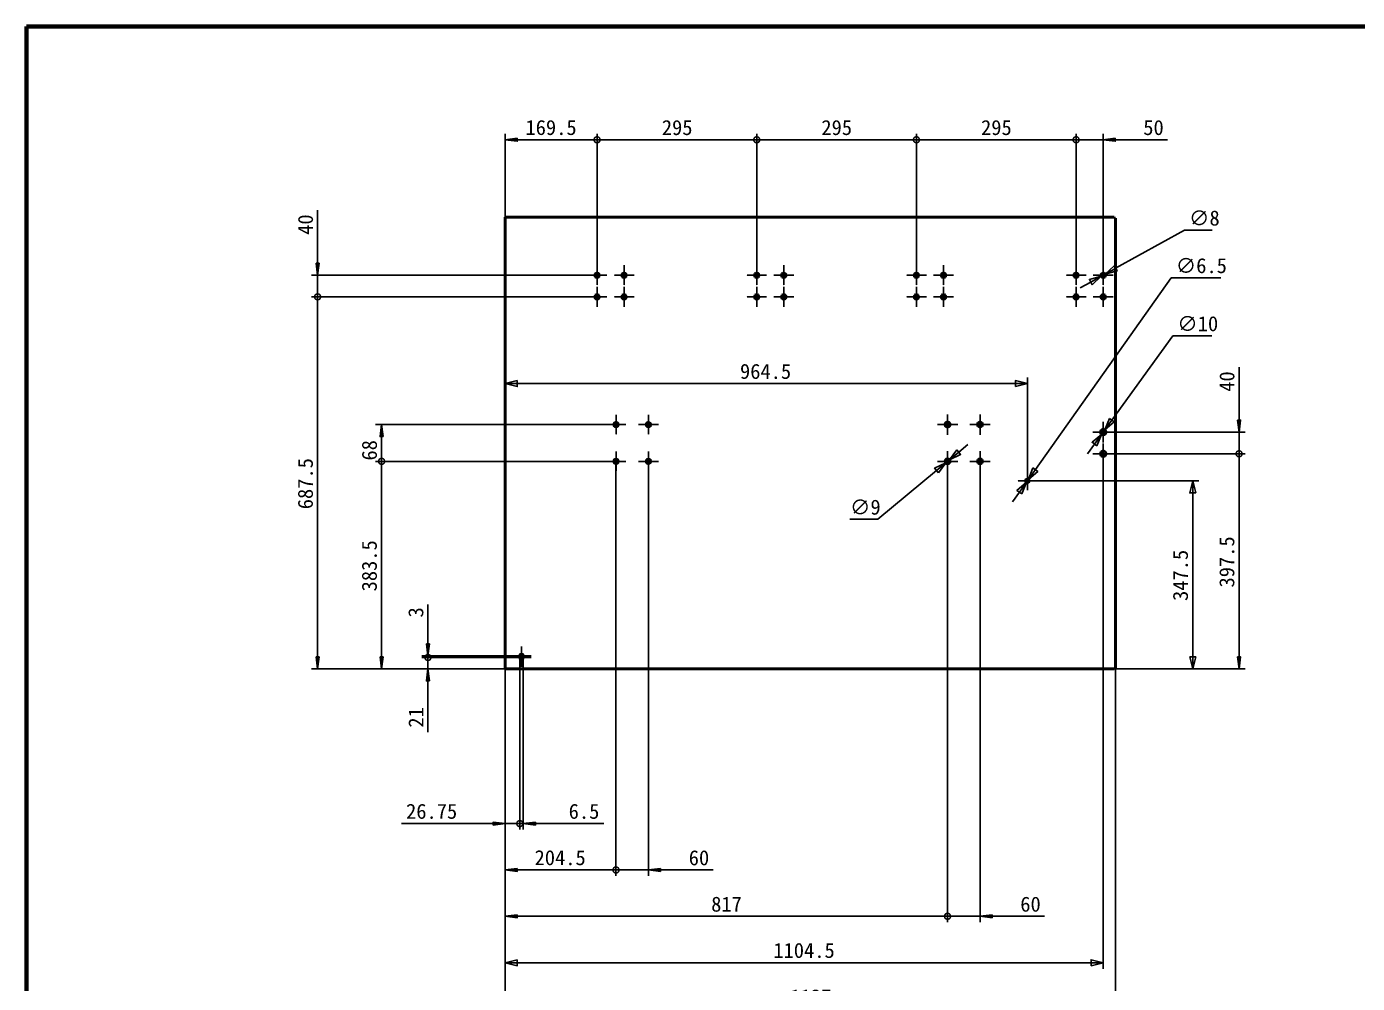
# Model space of a CAD drawing. Header units: millimetres. Extents: x 1521 to 290450, y -90694 to 6693.
# Drawn here: x 2368 to 4826, y -4681 to -2913 of the extents above; entities that cross this region are included whole.
import ezdxf

# ---------------------------------------------------------------- set-up
doc = ezdxf.new("R2010")
doc.units = ezdxf.units.MM
doc.linetypes.add('CHAIN', pattern=[0.3543, 0.2362, -0.0295, 0.0591, -0.0295])
for name, color, linetype, lineweight, true_color in [('中心标记 (ISO)', 1, 'Continuous', 25, 0xff0000), ('中心线 (ISO)', 1, 'Continuous', 25, 0xff0000), ('尺寸 (ISO)', 5, 'Continuous', 25, 0x0000ff)]:
    doc.layers.add(name, color=color, linetype=linetype, lineweight=lineweight, true_color=true_color)
doc.layers.add('可见 (ISO)', color=7, linetype='Continuous', lineweight=50)
doc.layers.add('图框 (ISO)', color=7, linetype='Continuous', lineweight=70)
doc.styles.add('注释文本 (ISO)', font='simfang.ttf')
doc.dimstyles.new('默认 (GB)', dxfattribs={"dimscale": 11.111111, "dimtxt": 2.5, "dimasz": 2, "dimexe": 1, "dimexo": 0, "dimgap": 0.75, "dimtad": 1, "dimtoh": 1, "dimrnd": 1e-08, "dimdsep": 46, "dimtxsty": '注释文本 (ISO)', "dimblk": 'Filled-2', "dimcen": 0.09, "dimdle": 10, "dimclrd": 256, "dimclre": 256, "dimclrt": 256, "dimaunit": 1, "dimadec": 3, "dimazin": 2, "dimtfac": 0.52, "dimtmove": 0, "dimatfit": 3, "dimldrblk": 'Filled-1', "dimfxl": 0, "dimtolj": 1, "dimlwd": -1, "dimlwe": -1, "dimarcsym": 0})

# ---------------------------------------------------------------- blocks, each defined once
blk = doc.blocks.new('图框 A3-A4')
at = {"layer": '图框 (ISO)'}
for p, q in [((287, 200), (10, 200)), ((10, 200), (10, 10))]:
    blk.add_line(p, q, dxfattribs=at)
blk = doc.blocks.new('_DotSmall')
at = {"color": 0, "linetype": 'ByBlock', "const_width": 0.5}
blk.add_lwpolyline([(-0.0625, 0, 1), (0.0625, 0, 1)], format="xyb", close=True, dxfattribs=at)
blk = doc.blocks.new('Filled-1')
at = {"color": 0}
for p, q in [((0, 0), (-1, 0.125)), ((-1, 0.125), (-1, -0.125)), ((-1, 0), (0, 0)), ((-1, -0.125), (0, 0))]:
    blk.add_line(p, q, dxfattribs=at)
at = {"color": 0, "flags": 128}
blk.add_lwpolyline([(-1, -0.125), (0, 0), (-1, 0.125), (-1, -0.125)], dxfattribs=at)
at = {"color": 0}
blk.add_solid([(-1, -0.125), (0, 0), (-1, 0.125), (-1, -0.125)], dxfattribs=at)
blk = doc.blocks.new('*D162')
at = {"layer": 'Defpoints', "color": 0, "transparency": 16777216}
for p in [(3279, -4078.7), (3252.2, -4097.3), (3279, -4385.6)]:
    blk.add_point(p, dxfattribs=at)
at = {"layer": '尺寸 (ISO)', "transparency": 16777216}
for p, q in [((3279, -4078.7), (3279, -4396.7)), ((3252.2, -4097.3), (3252.2, -4396.7)), ((3230, -4385.6), (3060.6, -4385.6)), ((3279, -4385.6), (3252.2, -4385.6)), ((3279, -4385.6), (3323.4, -4385.6))]:
    blk.add_line(p, q, dxfattribs=at)
at = {"layer": '尺寸 (ISO)', "transparency": 16777216, "xscale": 22.22222222222222, "yscale": 22.22222222222222, "zscale": 22.22222222222222}
blk.add_blockref('Filled-1', (3252.2, -4385.6), dxfattribs=at)
at = {"layer": '尺寸 (ISO)', "transparency": 16777216, "xscale": 22.22222222222222, "yscale": 22.22222222222222, "zscale": 22.22222222222222, "rotation": 180}
blk.add_blockref('_DotSmall', (3279, -4385.6), dxfattribs=at)
at = {"layer": '尺寸 (ISO)', "transparency": 16777216, "insert": (3068.9, -4349), "char_height": 27.78, "attachment_point": 1, "style": '注释文本 (ISO)'}
blk.add_mtext('\\A1;26.75', dxfattribs=at)
blk = doc.blocks.new('*D163')
at = {"layer": 'Defpoints', "color": 0, "transparency": 16777216}
for p in [(3279, -4078.7), (3285.5, -4078.7), (3285.5, -4385.6)]:
    blk.add_point(p, dxfattribs=at)
at = {"layer": '尺寸 (ISO)', "transparency": 16777216}
for p, q in [((3279, -4078.7), (3279, -4396.7)), ((3285.5, -4078.7), (3285.5, -4396.7)), ((3279, -4385.6), (3256.8, -4385.6)), ((3279, -4385.6), (3285.5, -4385.6)), ((3307.7, -4385.6), (3434.1, -4385.6))]:
    blk.add_line(p, q, dxfattribs=at)
at = {"layer": '尺寸 (ISO)', "transparency": 16777216, "xscale": 22.22222222222222, "yscale": 22.22222222222222, "zscale": 22.22222222222222}
blk.add_blockref('_DotSmall', (3279, -4385.6), dxfattribs=at)
at = {"layer": '尺寸 (ISO)', "transparency": 16777216, "xscale": 22.22222222222222, "yscale": 22.22222222222222, "zscale": 22.22222222222222, "rotation": 180}
blk.add_blockref('Filled-1', (3285.5, -4385.6), dxfattribs=at)
at = {"layer": '尺寸 (ISO)', "transparency": 16777216, "insert": (3369.3, -4349), "char_height": 27.78, "attachment_point": 1, "style": '注释文本 (ISO)'}
blk.add_mtext('\\A1;6.5', dxfattribs=at)
blk = doc.blocks.new('*D164')
at = {"layer": 'Defpoints', "color": 0, "transparency": 16777216}
for p in [(3456.7, -3716.2), (3252.2, -4097.3), (3456.7, -4471.3)]:
    blk.add_point(p, dxfattribs=at)
at = {"layer": '尺寸 (ISO)', "transparency": 16777216}
for p, q in [((3456.7, -3716.2), (3456.7, -4482.4)), ((3252.2, -4097.3), (3252.2, -4482.4)), ((3274.5, -4471.3), (3456.7, -4471.3))]:
    blk.add_line(p, q, dxfattribs=at)
at = {"layer": '尺寸 (ISO)', "transparency": 16777216, "xscale": 22.22222222222222, "yscale": 22.22222222222222, "zscale": 22.22222222222222, "rotation": 180}
blk.add_blockref('Filled-1', (3252.2, -4471.3), dxfattribs=at)
at = {"layer": '尺寸 (ISO)', "transparency": 16777216, "xscale": 22.22222222222222, "yscale": 22.22222222222222, "zscale": 22.22222222222222}
blk.add_blockref('_DotSmall', (3456.7, -4471.3), dxfattribs=at)
at = {"layer": '尺寸 (ISO)', "transparency": 16777216, "insert": (3306.3, -4434.7), "char_height": 27.78, "attachment_point": 1, "style": '注释文本 (ISO)'}
blk.add_mtext('\\A1;204.5', dxfattribs=at)
blk = doc.blocks.new('*D165')
at = {"layer": 'Defpoints', "color": 0, "transparency": 16777216}
for p in [(3456.7, -3716.2), (3516.7, -3716.2), (3516.7, -4471.3)]:
    blk.add_point(p, dxfattribs=at)
at = {"layer": '尺寸 (ISO)', "transparency": 16777216}
for p, q in [((3456.7, -3716.2), (3456.7, -4482.4)), ((3516.7, -3716.2), (3516.7, -4482.4)), ((3456.7, -4471.3), (3434.5, -4471.3)), ((3456.7, -4471.3), (3516.7, -4471.3)), ((3539, -4471.3), (3636.1, -4471.3))]:
    blk.add_line(p, q, dxfattribs=at)
at = {"layer": '尺寸 (ISO)', "transparency": 16777216, "xscale": 22.22222222222222, "yscale": 22.22222222222222, "zscale": 22.22222222222222}
blk.add_blockref('_DotSmall', (3456.7, -4471.3), dxfattribs=at)
at = {"layer": '尺寸 (ISO)', "transparency": 16777216, "xscale": 22.22222222222222, "yscale": 22.22222222222222, "zscale": 22.22222222222222, "rotation": 180}
blk.add_blockref('Filled-1', (3516.7, -4471.3), dxfattribs=at)
at = {"layer": '尺寸 (ISO)', "transparency": 16777216, "insert": (3591.1, -4434.9), "char_height": 27.78, "attachment_point": 1, "style": '注释文本 (ISO)'}
blk.add_mtext('\\A1;60', dxfattribs=at)
blk = doc.blocks.new('*D166')
at = {"layer": 'Defpoints', "color": 0, "transparency": 16777216}
for p in [(4069.2, -3716.2), (3252.2, -4097.3), (4069.2, -4557)]:
    blk.add_point(p, dxfattribs=at)
at = {"layer": '尺寸 (ISO)', "transparency": 16777216}
for p, q in [((4069.2, -3716.2), (4069.2, -4568.1)), ((3252.2, -4097.3), (3252.2, -4568.1)), ((3274.5, -4557), (4069.2, -4557))]:
    blk.add_line(p, q, dxfattribs=at)
at = {"layer": '尺寸 (ISO)', "transparency": 16777216, "xscale": 22.22222222222222, "yscale": 22.22222222222222, "zscale": 22.22222222222222, "rotation": 180}
blk.add_blockref('Filled-1', (3252.2, -4557), dxfattribs=at)
at = {"layer": '尺寸 (ISO)', "transparency": 16777216, "xscale": 22.22222222222222, "yscale": 22.22222222222222, "zscale": 22.22222222222222}
blk.add_blockref('_DotSmall', (4069.2, -4557), dxfattribs=at)
at = {"layer": '尺寸 (ISO)', "transparency": 16777216, "insert": (3632.6, -4520.6), "char_height": 27.78, "attachment_point": 1, "style": '注释文本 (ISO)'}
blk.add_mtext('\\A1;817', dxfattribs=at)
blk = doc.blocks.new('*D167')
at = {"layer": 'Defpoints', "color": 0, "transparency": 16777216}
for p in [(4069.2, -3716.2), (4129.2, -3716.2), (4129.2, -4557)]:
    blk.add_point(p, dxfattribs=at)
at = {"layer": '尺寸 (ISO)', "transparency": 16777216}
for p, q in [((4069.2, -3716.2), (4069.2, -4568.1)), ((4129.2, -3716.2), (4129.2, -4568.1)), ((4069.2, -4557), (4047, -4557)), ((4069.2, -4557), (4129.2, -4557)), ((4151.5, -4557), (4248.6, -4557))]:
    blk.add_line(p, q, dxfattribs=at)
at = {"layer": '尺寸 (ISO)', "transparency": 16777216, "xscale": 22.22222222222222, "yscale": 22.22222222222222, "zscale": 22.22222222222222}
blk.add_blockref('_DotSmall', (4069.2, -4557), dxfattribs=at)
at = {"layer": '尺寸 (ISO)', "transparency": 16777216, "xscale": 22.22222222222222, "yscale": 22.22222222222222, "zscale": 22.22222222222222, "rotation": 180}
blk.add_blockref('Filled-1', (4129.2, -4557), dxfattribs=at)
at = {"layer": '尺寸 (ISO)', "transparency": 16777216, "insert": (4203.6, -4520.6), "char_height": 27.78, "attachment_point": 1, "style": '注释文本 (ISO)'}
blk.add_mtext('\\A1;60', dxfattribs=at)
blk = doc.blocks.new('Filled-2')
at = {"color": 0}
for p, q in [((0, 0), (-1, 0.25)), ((-1, 0.25), (-1, -0.25)), ((-1, 0), (0, 0)), ((-1, -0.25), (0, 0))]:
    blk.add_line(p, q, dxfattribs=at)
at = {"color": 0, "flags": 128}
blk.add_lwpolyline([(-1, -0.25), (0, 0), (-1, 0.25), (-1, -0.25)], dxfattribs=at)
at = {"color": 0}
blk.add_solid([(-1, -0.25), (0, 0), (-1, 0.25), (-1, -0.25)], dxfattribs=at)
blk = doc.blocks.new('*D168')
at = {"layer": 'Defpoints', "color": 0, "transparency": 16777216}
for p in [(4356.7, -3702.2), (3252.2, -4097.3), (4356.7, -4642.7)]:
    blk.add_point(p, dxfattribs=at)
at = {"layer": '尺寸 (ISO)', "transparency": 16777216}
for p, q in [((4356.7, -3702.2), (4356.7, -4653.8)), ((3252.2, -4097.3), (3252.2, -4653.8)), ((3274.5, -4642.7), (4334.5, -4642.7))]:
    blk.add_line(p, q, dxfattribs=at)
at = {"layer": '尺寸 (ISO)', "transparency": 16777216, "xscale": 22.22222222222222, "yscale": 22.22222222222222, "zscale": 22.22222222222222, "rotation": 180}
blk.add_blockref('Filled-2', (3252.2, -4642.7), dxfattribs=at)
at = {"layer": '尺寸 (ISO)', "transparency": 16777216, "xscale": 22.22222222222222, "yscale": 22.22222222222222, "zscale": 22.22222222222222}
blk.add_blockref('Filled-2', (4356.7, -4642.7), dxfattribs=at)
at = {"layer": '尺寸 (ISO)', "transparency": 16777216, "insert": (3747.4, -4606.1), "char_height": 27.78, "attachment_point": 1, "style": '注释文本 (ISO)'}
blk.add_mtext('\\A1;1104.5', dxfattribs=at)
blk = doc.blocks.new('*D169')
at = {"layer": 'Defpoints', "color": 0, "transparency": 16777216}
for p in [(3252.2, -4097.3), (4379.2, -4097.3), (4379.2, -4728.4)]:
    blk.add_point(p, dxfattribs=at)
at = {"layer": '尺寸 (ISO)', "transparency": 16777216}
for p, q in [((3252.2, -4097.3), (3252.2, -4739.5)), ((4379.2, -4097.3), (4379.2, -4739.5)), ((3274.5, -4728.4), (4357, -4728.4))]:
    blk.add_line(p, q, dxfattribs=at)
at = {"layer": '尺寸 (ISO)', "transparency": 16777216, "xscale": 22.22222222222222, "yscale": 22.22222222222222, "zscale": 22.22222222222222, "rotation": 180}
blk.add_blockref('Filled-2', (3252.2, -4728.4), dxfattribs=at)
at = {"layer": '尺寸 (ISO)', "transparency": 16777216, "xscale": 22.22222222222222, "yscale": 22.22222222222222, "zscale": 22.22222222222222}
blk.add_blockref('Filled-2', (4379.2, -4728.4), dxfattribs=at)
at = {"layer": '尺寸 (ISO)', "transparency": 16777216, "insert": (3778.9, -4692), "char_height": 27.78, "attachment_point": 1, "style": '注释文本 (ISO)'}
blk.add_mtext('\\A1;1127', dxfattribs=at)
blk = doc.blocks.new('*D170')
at = {"layer": 'Defpoints', "color": 0, "transparency": 16777216}
for p in [(3109.4, -4078.7), (3279, -4078.7), (3252.2, -4099.7)]:
    blk.add_point(p, dxfattribs=at)
at = {"layer": '尺寸 (ISO)', "transparency": 16777216}
for p, q in [((3109.4, -4078.7), (3109.4, -4034.3)), ((3279, -4078.7), (3098.3, -4078.7)), ((3109.4, -4078.7), (3109.4, -4099.7)), ((3252.2, -4099.7), (3098.3, -4099.7)), ((3109.4, -4121.9), (3109.4, -4216.7))]:
    blk.add_line(p, q, dxfattribs=at)
at = {"layer": '尺寸 (ISO)', "transparency": 16777216, "xscale": 22.22222222222222, "yscale": 22.22222222222222, "zscale": 22.22222222222222}
for name, p, rotation in [('_DotSmall', (3109.4, -4078.7), 270), ('Filled-1', (3109.4, -4099.7), 90)]:
    blk.add_blockref(name, p, dxfattribs=dict(at, rotation=rotation))
at = {"layer": '尺寸 (ISO)', "transparency": 16777216, "insert": (3073.3, -4208.3), "char_height": 27.78, "attachment_point": 1, "rotation": 90, "style": '注释文本 (ISO)'}
blk.add_mtext('\\A1;21', dxfattribs=at)
blk = doc.blocks.new('*D171')
at = {"layer": 'Defpoints', "color": 0, "transparency": 16777216}
for p in [(3109.4, -4075.7), (3279, -4075.7), (3279, -4078.7)]:
    blk.add_point(p, dxfattribs=at)
at = {"layer": '尺寸 (ISO)', "transparency": 16777216}
for p, q in [((3109.4, -4053.5), (3109.4, -3981)), ((3279, -4075.7), (3098.3, -4075.7)), ((3279, -4078.7), (3098.3, -4078.7)), ((3109.4, -4078.7), (3109.4, -4075.7)), ((3109.4, -4078.7), (3109.4, -4100.9))]:
    blk.add_line(p, q, dxfattribs=at)
at = {"layer": '尺寸 (ISO)', "transparency": 16777216, "xscale": 22.22222222222222, "yscale": 22.22222222222222, "zscale": 22.22222222222222}
for name, p, rotation in [('Filled-1', (3109.4, -4075.7), 270), ('_DotSmall', (3109.4, -4078.7), 90)]:
    blk.add_blockref(name, p, dxfattribs=dict(at, rotation=rotation))
at = {"layer": '尺寸 (ISO)', "transparency": 16777216, "insert": (3073, -4004.7), "char_height": 27.78, "attachment_point": 1, "rotation": 90, "style": '注释文本 (ISO)'}
blk.add_mtext('\\A1;3', dxfattribs=at)
blk = doc.blocks.new('*D172')
at = {"layer": 'Defpoints', "color": 0, "transparency": 16777216}
for p in [(3023.7, -3716.2), (3456.7, -3716.2), (3252.2, -4099.7)]:
    blk.add_point(p, dxfattribs=at)
at = {"layer": '尺寸 (ISO)', "transparency": 16777216}
for p, q in [((3456.7, -3716.2), (3012.6, -3716.2)), ((3023.7, -4077.5), (3023.7, -3716.2)), ((3252.2, -4099.7), (3012.6, -4099.7))]:
    blk.add_line(p, q, dxfattribs=at)
at = {"layer": '尺寸 (ISO)', "transparency": 16777216, "xscale": 22.22222222222222, "yscale": 22.22222222222222, "zscale": 22.22222222222222}
for name, p, rotation in [('_DotSmall', (3023.7, -3716.2), 90), ('Filled-1', (3023.7, -4099.7), 270)]:
    blk.add_blockref(name, p, dxfattribs=dict(at, rotation=rotation))
at = {"layer": '尺寸 (ISO)', "transparency": 16777216, "insert": (2987.1, -3956.5), "char_height": 27.78, "attachment_point": 1, "rotation": 90, "style": '注释文本 (ISO)'}
blk.add_mtext('\\A1;383.5', dxfattribs=at)
blk = doc.blocks.new('*D173')
at = {"layer": 'Defpoints', "color": 0, "transparency": 16777216}
for p in [(3023.7, -3648.2), (3456.7, -3648.2), (3456.7, -3716.2)]:
    blk.add_point(p, dxfattribs=at)
at = {"layer": '尺寸 (ISO)', "transparency": 16777216}
for p, q in [((3456.7, -3648.2), (3012.6, -3648.2)), ((3023.7, -3716.2), (3023.7, -3670.4)), ((3456.7, -3716.2), (3012.6, -3716.2))]:
    blk.add_line(p, q, dxfattribs=at)
at = {"layer": '尺寸 (ISO)', "transparency": 16777216, "xscale": 22.22222222222222, "yscale": 22.22222222222222, "zscale": 22.22222222222222}
for name, p, rotation in [('Filled-1', (3023.7, -3648.2), 90), ('_DotSmall', (3023.7, -3716.2), 270)]:
    blk.add_blockref(name, p, dxfattribs=dict(at, rotation=rotation))
at = {"layer": '尺寸 (ISO)', "transparency": 16777216, "insert": (2987.2, -3714.7), "char_height": 27.78, "attachment_point": 1, "rotation": 90, "style": '注释文本 (ISO)'}
blk.add_mtext('\\A1;68', dxfattribs=at)
blk = doc.blocks.new('*D174')
at = {"layer": 'Defpoints', "color": 0, "transparency": 16777216}
for p in [(4356.7, -3702.2), (4607.8, -3702.2), (4376.8, -4099.7)]:
    blk.add_point(p, dxfattribs=at)
at = {"layer": '尺寸 (ISO)', "transparency": 16777216}
for p, q in [((4356.7, -3702.2), (4618.9, -3702.2)), ((4607.8, -4077.5), (4607.8, -3702.2)), ((4376.8, -4099.7), (4618.9, -4099.7))]:
    blk.add_line(p, q, dxfattribs=at)
at = {"layer": '尺寸 (ISO)', "transparency": 16777216, "xscale": 22.22222222222222, "yscale": 22.22222222222222, "zscale": 22.22222222222222}
for name, p, rotation in [('_DotSmall', (4607.8, -3702.2), 90), ('Filled-1', (4607.8, -4099.7), 270)]:
    blk.add_blockref(name, p, dxfattribs=dict(at, rotation=rotation))
at = {"layer": '尺寸 (ISO)', "transparency": 16777216, "insert": (4571.2, -3949.3), "char_height": 27.78, "attachment_point": 1, "rotation": 90, "style": '注释文本 (ISO)'}
blk.add_mtext('\\A1;397.5', dxfattribs=at)
blk = doc.blocks.new('*D175')
at = {"layer": 'Defpoints', "color": 0, "transparency": 16777216}
for p in [(4356.7, -3662.2), (4607.8, -3662.2), (4356.7, -3702.2)]:
    blk.add_point(p, dxfattribs=at)
at = {"layer": '尺寸 (ISO)', "transparency": 16777216}
for p, q in [((4607.8, -3640), (4607.8, -3542.1)), ((4356.7, -3662.2), (4618.9, -3662.2)), ((4607.8, -3702.2), (4607.8, -3662.2)), ((4356.7, -3702.2), (4618.9, -3702.2)), ((4607.8, -3702.2), (4607.8, -3724.4))]:
    blk.add_line(p, q, dxfattribs=at)
at = {"layer": '尺寸 (ISO)', "transparency": 16777216, "xscale": 22.22222222222222, "yscale": 22.22222222222222, "zscale": 22.22222222222222}
for name, p, rotation in [('Filled-1', (4607.8, -3662.2), 270), ('_DotSmall', (4607.8, -3702.2), 90)]:
    blk.add_blockref(name, p, dxfattribs=dict(at, rotation=rotation))
at = {"layer": '尺寸 (ISO)', "transparency": 16777216, "insert": (4571.4, -3587.6), "char_height": 27.78, "attachment_point": 1, "rotation": 90, "style": '注释文本 (ISO)'}
blk.add_mtext('\\A1;40', dxfattribs=at)
blk = doc.blocks.new('*D176')
at = {"layer": 'Defpoints', "color": 0, "transparency": 16777216}
for p in [(3421.7, -3121.9), (3252.2, -3267.1), (3421.7, -3372.2)]:
    blk.add_point(p, dxfattribs=at)
at = {"layer": '尺寸 (ISO)', "transparency": 16777216}
for p, q in [((3252.2, -3267.1), (3252.2, -3110.8)), ((3274.5, -3121.9), (3421.7, -3121.9)), ((3421.7, -3372.2), (3421.7, -3110.8))]:
    blk.add_line(p, q, dxfattribs=at)
at = {"layer": '尺寸 (ISO)', "transparency": 16777216, "xscale": 22.22222222222222, "yscale": 22.22222222222222, "zscale": 22.22222222222222, "rotation": 180}
blk.add_blockref('Filled-1', (3252.2, -3121.9), dxfattribs=at)
at = {"layer": '尺寸 (ISO)', "transparency": 16777216, "xscale": 22.22222222222222, "yscale": 22.22222222222222, "zscale": 22.22222222222222}
blk.add_blockref('_DotSmall', (3421.7, -3121.9), dxfattribs=at)
at = {"layer": '尺寸 (ISO)', "transparency": 16777216, "insert": (3289.5, -3085.3), "char_height": 27.78, "attachment_point": 1, "style": '注释文本 (ISO)'}
blk.add_mtext('\\A1;169.5', dxfattribs=at)
blk = doc.blocks.new('*D177')
at = {"layer": 'Defpoints', "color": 0, "transparency": 16777216}
for p in [(3716.7, -3121.9), (3421.7, -3372.2), (3716.7, -3372.2)]:
    blk.add_point(p, dxfattribs=at)
at = {"layer": '尺寸 (ISO)', "transparency": 16777216}
for p, q in [((3421.7, -3372.2), (3421.7, -3110.8)), ((3421.7, -3121.9), (3716.7, -3121.9)), ((3716.7, -3372.2), (3716.7, -3110.8))]:
    blk.add_line(p, q, dxfattribs=at)
at = {"layer": '尺寸 (ISO)', "transparency": 16777216, "xscale": 22.22222222222222, "yscale": 22.22222222222222, "zscale": 22.22222222222222, "rotation": 180}
blk.add_blockref('_DotSmall', (3421.7, -3121.9), dxfattribs=at)
at = {"layer": '尺寸 (ISO)', "transparency": 16777216, "xscale": 22.22222222222222, "yscale": 22.22222222222222, "zscale": 22.22222222222222}
blk.add_blockref('_DotSmall', (3716.7, -3121.9), dxfattribs=at)
at = {"layer": '尺寸 (ISO)', "transparency": 16777216, "insert": (3541.4, -3085.4), "char_height": 27.78, "attachment_point": 1, "style": '注释文本 (ISO)'}
blk.add_mtext('\\A1;295', dxfattribs=at)
blk = doc.blocks.new('*D178')
at = {"layer": 'Defpoints', "color": 0, "transparency": 16777216}
for p in [(4011.7, -3121.9), (3716.7, -3372.2), (4011.7, -3372.2)]:
    blk.add_point(p, dxfattribs=at)
at = {"layer": '尺寸 (ISO)', "transparency": 16777216}
for p, q in [((3716.7, -3372.2), (3716.7, -3110.8)), ((3716.7, -3121.9), (4011.7, -3121.9)), ((4011.7, -3372.2), (4011.7, -3110.8))]:
    blk.add_line(p, q, dxfattribs=at)
at = {"layer": '尺寸 (ISO)', "transparency": 16777216, "xscale": 22.22222222222222, "yscale": 22.22222222222222, "zscale": 22.22222222222222, "rotation": 180}
blk.add_blockref('_DotSmall', (3716.7, -3121.9), dxfattribs=at)
at = {"layer": '尺寸 (ISO)', "transparency": 16777216, "xscale": 22.22222222222222, "yscale": 22.22222222222222, "zscale": 22.22222222222222}
blk.add_blockref('_DotSmall', (4011.7, -3121.9), dxfattribs=at)
at = {"layer": '尺寸 (ISO)', "transparency": 16777216, "insert": (3836.1, -3085.4), "char_height": 27.78, "attachment_point": 1, "style": '注释文本 (ISO)'}
blk.add_mtext('\\A1;295', dxfattribs=at)
blk = doc.blocks.new('*D179')
at = {"layer": 'Defpoints', "color": 0, "transparency": 16777216}
for p in [(4306.7, -3121.9), (4011.7, -3372.2), (4306.7, -3372.2)]:
    blk.add_point(p, dxfattribs=at)
at = {"layer": '尺寸 (ISO)', "transparency": 16777216}
for p, q in [((4011.7, -3372.2), (4011.7, -3110.8)), ((4011.7, -3121.9), (4306.7, -3121.9)), ((4306.7, -3372.2), (4306.7, -3110.8))]:
    blk.add_line(p, q, dxfattribs=at)
at = {"layer": '尺寸 (ISO)', "transparency": 16777216, "xscale": 22.22222222222222, "yscale": 22.22222222222222, "zscale": 22.22222222222222, "rotation": 180}
blk.add_blockref('_DotSmall', (4011.7, -3121.9), dxfattribs=at)
at = {"layer": '尺寸 (ISO)', "transparency": 16777216, "xscale": 22.22222222222222, "yscale": 22.22222222222222, "zscale": 22.22222222222222}
blk.add_blockref('_DotSmall', (4306.7, -3121.9), dxfattribs=at)
at = {"layer": '尺寸 (ISO)', "transparency": 16777216, "insert": (4131.1, -3085.4), "char_height": 27.78, "attachment_point": 1, "style": '注释文本 (ISO)'}
blk.add_mtext('\\A1;295', dxfattribs=at)
blk = doc.blocks.new('*D180')
at = {"layer": 'Defpoints', "color": 0, "transparency": 16777216}
for p in [(4356.7, -3121.9), (4306.7, -3372.2), (4356.7, -3372.2)]:
    blk.add_point(p, dxfattribs=at)
at = {"layer": '尺寸 (ISO)', "transparency": 16777216}
for p, q in [((4306.7, -3121.9), (4284.5, -3121.9)), ((4306.7, -3372.2), (4306.7, -3110.8)), ((4306.7, -3121.9), (4356.7, -3121.9)), ((4356.7, -3372.2), (4356.7, -3110.8)), ((4379, -3121.9), (4475.4, -3121.9))]:
    blk.add_line(p, q, dxfattribs=at)
at = {"layer": '尺寸 (ISO)', "transparency": 16777216, "xscale": 22.22222222222222, "yscale": 22.22222222222222, "zscale": 22.22222222222222}
blk.add_blockref('_DotSmall', (4306.7, -3121.9), dxfattribs=at)
at = {"layer": '尺寸 (ISO)', "transparency": 16777216, "xscale": 22.22222222222222, "yscale": 22.22222222222222, "zscale": 22.22222222222222, "rotation": 180}
blk.add_blockref('Filled-1', (4356.7, -3121.9), dxfattribs=at)
at = {"layer": '尺寸 (ISO)', "transparency": 16777216, "insert": (4430.8, -3085.4), "char_height": 27.78, "attachment_point": 1, "style": '注释文本 (ISO)'}
blk.add_mtext('\\A1;50', dxfattribs=at)
blk = doc.blocks.new('*D181')
at = {"layer": 'Defpoints', "color": 0, "transparency": 16777216}
for p in [(2905.5, -3412.2), (3421.7, -3412.2), (3252.2, -4099.7)]:
    blk.add_point(p, dxfattribs=at)
at = {"layer": '尺寸 (ISO)', "transparency": 16777216}
for p, q in [((3421.7, -3412.2), (2894.4, -3412.2)), ((2905.5, -4077.5), (2905.5, -3412.2)), ((3252.2, -4099.7), (2894.4, -4099.7))]:
    blk.add_line(p, q, dxfattribs=at)
at = {"layer": '尺寸 (ISO)', "transparency": 16777216, "xscale": 22.22222222222222, "yscale": 22.22222222222222, "zscale": 22.22222222222222}
for name, p, rotation in [('_DotSmall', (2905.5, -3412.2), 90), ('Filled-1', (2905.5, -4099.7), 270)]:
    blk.add_blockref(name, p, dxfattribs=dict(at, rotation=rotation))
at = {"layer": '尺寸 (ISO)', "transparency": 16777216, "insert": (2868.9, -3804.7), "char_height": 27.78, "attachment_point": 1, "rotation": 90, "style": '注释文本 (ISO)'}
blk.add_mtext('\\A1;687.5', dxfattribs=at)
blk = doc.blocks.new('*D182')
at = {"layer": 'Defpoints', "color": 0, "transparency": 16777216}
for p in [(2905.5, -3372.2), (3421.7, -3372.2), (3421.7, -3412.2)]:
    blk.add_point(p, dxfattribs=at)
at = {"layer": '尺寸 (ISO)', "transparency": 16777216}
for p, q in [((2905.5, -3350), (2905.5, -3252.1)), ((3421.7, -3372.2), (2894.4, -3372.2)), ((2905.5, -3412.2), (2905.5, -3372.2)), ((3421.7, -3412.2), (2894.4, -3412.2)), ((2905.5, -3412.2), (2905.5, -3434.4))]:
    blk.add_line(p, q, dxfattribs=at)
at = {"layer": '尺寸 (ISO)', "transparency": 16777216, "xscale": 22.22222222222222, "yscale": 22.22222222222222, "zscale": 22.22222222222222}
for name, p, rotation in [('Filled-1', (2905.5, -3372.2), 270), ('_DotSmall', (2905.5, -3412.2), 90)]:
    blk.add_blockref(name, p, dxfattribs=dict(at, rotation=rotation))
at = {"layer": '尺寸 (ISO)', "transparency": 16777216, "insert": (2869.1, -3297.6), "char_height": 27.78, "attachment_point": 1, "rotation": 90, "style": '注释文本 (ISO)'}
blk.add_mtext('\\A1;40', dxfattribs=at)
blk = doc.blocks.new('*D183')
at = {"layer": 'Defpoints', "color": 0, "transparency": 16777216}
for p in [(4216.7, -3752.2), (4522.1, -3752.2), (4376.8, -4099.7)]:
    blk.add_point(p, dxfattribs=at)
at = {"layer": '尺寸 (ISO)', "transparency": 16777216}
for p, q in [((4216.7, -3752.2), (4533.2, -3752.2)), ((4522.1, -4077.5), (4522.1, -3774.4)), ((4376.8, -4099.7), (4533.2, -4099.7))]:
    blk.add_line(p, q, dxfattribs=at)
at = {"layer": '尺寸 (ISO)', "transparency": 16777216, "xscale": 22.22222222222222, "yscale": 22.22222222222222, "zscale": 22.22222222222222}
for p, rotation in [((4522.1, -3752.2), 90), ((4522.1, -4099.7), 270)]:
    blk.add_blockref('Filled-2', p, dxfattribs=dict(at, rotation=rotation))
at = {"layer": '尺寸 (ISO)', "transparency": 16777216, "insert": (4485.5, -3974.2), "char_height": 27.78, "attachment_point": 1, "rotation": 90, "style": '注释文本 (ISO)'}
blk.add_mtext('\\A1;347.5', dxfattribs=at)
blk = doc.blocks.new('*D184')
at = {"layer": 'Defpoints', "color": 0, "transparency": 16777216}
for p in [(3252.2, -3572.6), (3252.2, -3572.6), (4216.7, -3752.2)]:
    blk.add_point(p, dxfattribs=at)
at = {"layer": '尺寸 (ISO)', "transparency": 16777216}
for p, q in [((4216.7, -3752.2), (4216.7, -3561.5)), ((4194.5, -3572.6), (3274.5, -3572.6))]:
    blk.add_line(p, q, dxfattribs=at)
at = {"layer": '尺寸 (ISO)', "transparency": 16777216, "xscale": 22.22222222222222, "yscale": 22.22222222222222, "zscale": 22.22222222222222, "rotation": 180}
blk.add_blockref('Filled-2', (3252.2, -3572.6), dxfattribs=at)
at = {"layer": '尺寸 (ISO)', "transparency": 16777216, "xscale": 22.22222222222222, "yscale": 22.22222222222222, "zscale": 22.22222222222222}
blk.add_blockref('Filled-2', (4216.7, -3572.6), dxfattribs=at)
at = {"layer": '尺寸 (ISO)', "transparency": 16777216, "insert": (3685.8, -3536), "char_height": 27.78, "attachment_point": 1, "style": '注释文本 (ISO)'}
blk.add_mtext('\\A1;964.5', dxfattribs=at)
blk = doc.blocks.new('*D185')
at = {"layer": 'Defpoints', "color": 0, "transparency": 16777216}
for p in [(4065.8, -3719.1), (4072.7, -3713.4)]:
    blk.add_point(p, dxfattribs=at)
at = {"layer": '尺寸 (ISO)', "transparency": 16777216}
for p, q in [((4089.8, -3699.1), (4106.9, -3684.9)), ((4048.7, -3733.3), (3940.4, -3823.3)), ((4072.7, -3713.4), (4065.8, -3719.1)), ((3940.4, -3823.3), (3889, -3823.3))]:
    blk.add_line(p, q, dxfattribs=at)
at = {"layer": '尺寸 (ISO)', "transparency": 16777216, "xscale": 22.22222222222222, "yscale": 22.22222222222222, "zscale": 22.22222222222222}
for p, rotation in [((4072.7, -3713.4), 219.7290458300599), ((4065.8, -3719.1), 39.7290458300599)]:
    blk.add_blockref('Filled-2', p, dxfattribs=dict(at, rotation=rotation))
at = {"layer": '尺寸 (ISO)', "transparency": 16777216, "insert": (3889, -3786.9), "char_height": 27.78, "attachment_point": 1, "style": '注释文本 (ISO)'}
blk.add_mtext('\\A1;∅9', dxfattribs=at)
blk = doc.blocks.new('*D186')
at = {"layer": 'Defpoints', "color": 0, "transparency": 16777216}
for p in [(4214.9, -3754.9), (4218.6, -3749.6)]:
    blk.add_point(p, dxfattribs=at)
at = {"layer": '尺寸 (ISO)', "transparency": 16777216}
for p, q in [((4231.5, -3731.4), (4482.5, -3377.2)), ((4482.5, -3377.2), (4574.2, -3377.2)), ((4214.9, -3754.9), (4218.6, -3749.6)), ((4202, -3773), (4189.2, -3791.1))]:
    blk.add_line(p, q, dxfattribs=at)
at = {"layer": '尺寸 (ISO)', "transparency": 16777216, "xscale": 22.22222222222222, "yscale": 22.22222222222222, "zscale": 22.22222222222222}
for p, rotation in [((4218.6, -3749.6), 234.6783678359929), ((4214.9, -3754.9), 54.67836783599287)]:
    blk.add_blockref('Filled-2', p, dxfattribs=dict(at, rotation=rotation))
at = {"layer": '尺寸 (ISO)', "transparency": 16777216, "insert": (4490.8, -3340.6), "char_height": 27.78, "attachment_point": 1, "style": '注释文本 (ISO)'}
blk.add_mtext('\\A1;∅6.5', dxfattribs=at)
blk = doc.blocks.new('*D187')
at = {"layer": 'Defpoints', "color": 0, "transparency": 16777216}
for p in [(4353.3, -3374.2), (4360.2, -3370.3)]:
    blk.add_point(p, dxfattribs=at)
at = {"layer": '尺寸 (ISO)', "transparency": 16777216}
for p, q in [((4379.7, -3359.5), (4506.9, -3289)), ((4506.9, -3289), (4558.2, -3289)), ((4333.8, -3384.9), (4314.4, -3395.7)), ((4353.3, -3374.2), (4360.2, -3370.3))]:
    blk.add_line(p, q, dxfattribs=at)
at = {"layer": '尺寸 (ISO)', "transparency": 16777216, "xscale": 22.22222222222222, "yscale": 22.22222222222222, "zscale": 22.22222222222222}
for p, rotation in [((4360.2, -3370.3), 208.989604114374), ((4353.3, -3374.2), 28.98960411437403)]:
    blk.add_blockref('Filled-2', p, dxfattribs=dict(at, rotation=rotation))
at = {"layer": '尺寸 (ISO)', "transparency": 16777216, "insert": (4515.3, -3252.6), "char_height": 27.78, "attachment_point": 1, "style": '注释文本 (ISO)'}
blk.add_mtext('\\A1;∅8', dxfattribs=at)
blk = doc.blocks.new('*D188')
at = {"layer": 'Defpoints', "color": 0, "transparency": 16777216}
for p in [(4359.7, -3658.2), (4353.8, -3666.3)]:
    blk.add_point(p, dxfattribs=at)
at = {"layer": '尺寸 (ISO)', "transparency": 16777216}
for p, q in [((4372.7, -3640.2), (4485.3, -3484.3)), ((4485.3, -3484.3), (4557.2, -3484.3)), ((4353.8, -3666.3), (4359.7, -3658.2)), ((4340.8, -3684.3), (4327.8, -3702.3))]:
    blk.add_line(p, q, dxfattribs=at)
at = {"layer": '尺寸 (ISO)', "transparency": 16777216, "xscale": 22.22222222222222, "yscale": 22.22222222222222, "zscale": 22.22222222222222}
for p, rotation in [((4359.7, -3658.2), 234.1489626396096), ((4353.8, -3666.3), 54.14896263960961)]:
    blk.add_blockref('Filled-2', p, dxfattribs=dict(at, rotation=rotation))
at = {"layer": '尺寸 (ISO)', "transparency": 16777216, "insert": (4493.6, -3447.9), "char_height": 27.78, "attachment_point": 1, "style": '注释文本 (ISO)'}
blk.add_mtext('\\A1;∅10', dxfattribs=at)

msp = doc.modelspace()

# ---------------------------------------------------------------- linework, layer by layer
at = {"layer": '中心标记 (ISO)', "linetype": 'CHAIN', "ltscale": 2.844591}
for p, q in [((3421.7492, -3353.9411), (3421.7492, -3390.5125)), ((3471.7492, -3353.9411), (3471.7492, -3390.5125)), ((3716.7492, -3353.9411), (3716.7492, -3390.5125)), ((3766.7492, -3353.9411), (3766.7492, -3390.5125)), ((4011.7492, -3353.9411), (4011.7492, -3390.5125)), ((4061.7492, -3353.9411), (4061.7492, -3390.5125)), ((4306.7492, -3353.9411), (4306.7492, -3390.5125)), ((4356.7492, -3353.9411), (4356.7492, -3390.5125)), ((3440.035, -3372.2268), (3403.4635, -3372.2268)), ((3490.035, -3372.2268), (3453.4635, -3372.2268)), ((3735.035, -3372.2268), (3698.4635, -3372.2268)), ((3785.035, -3372.2268), (3748.4635, -3372.2268)), ((4030.035, -3372.2268), (3993.4635, -3372.2268)), ((4080.035, -3372.2268), (4043.4635, -3372.2268)), ((4325.035, -3372.2268), (4288.4635, -3372.2268)), ((4375.035, -3372.2268), (4338.4635, -3372.2268)), ((3440.035, -3412.2268), (3403.4635, -3412.2268)), ((3421.7492, -3393.9411), (3421.7492, -3430.5125)), ((3490.035, -3412.2268), (3453.4635, -3412.2268)), ((3471.7492, -3393.9411), (3471.7492, -3430.5125)), ((3735.035, -3412.2268), (3698.4635, -3412.2268)), ((3716.7492, -3393.9411), (3716.7492, -3430.5125)), ((3785.035, -3412.2268), (3748.4635, -3412.2268)), ((3766.7492, -3393.9411), (3766.7492, -3430.5125)), ((4030.035, -3412.2268), (3993.4635, -3412.2268)), ((4011.7492, -3393.9411), (4011.7492, -3430.5125)), ((4080.035, -3412.2268), (4043.4635, -3412.2268)), ((4061.7492, -3393.9411), (4061.7492, -3430.5125)), ((4325.035, -3412.2268), (4288.4635, -3412.2268)), ((4306.7492, -3393.9411), (4306.7492, -3430.5125)), ((4375.035, -3412.2268), (4338.4635, -3412.2268)), ((4356.7492, -3393.9411), (4356.7492, -3430.5125)), ((3456.7492, -3629.9411), (3456.7492, -3666.5125)), ((3516.7492, -3629.9411), (3516.7492, -3666.5125)), ((3475.035, -3648.2268), (3438.4635, -3648.2268)), ((3535.035, -3648.2268), (3498.4635, -3648.2268)), ((3456.7492, -3697.9411), (3456.7492, -3734.5125)), ((3516.7492, -3697.9411), (3516.7492, -3734.5125)), ((3475.035, -3716.2268), (3438.4635, -3716.2268)), ((3535.035, -3716.2268), (3498.4635, -3716.2268))]:
    msp.add_line(p, q, dxfattribs=at)
at = {"layer": '中心标记 (ISO)', "linetype": 'CHAIN', "ltscale": 2.922375}
for p, q in [((4069.2492, -3629.4411), (4069.2492, -3667.0125)), ((4129.2492, -3629.4411), (4129.2492, -3667.0125)), ((4088.035, -3648.2268), (4050.4635, -3648.2268)), ((4148.035, -3648.2268), (4110.4635, -3648.2268)), ((4069.2492, -3697.4411), (4069.2492, -3735.0125)), ((4129.2492, -3697.4411), (4129.2492, -3735.0125)), ((4088.035, -3716.2268), (4050.4635, -3716.2268)), ((4148.035, -3716.2268), (4110.4635, -3716.2268))]:
    msp.add_line(p, q, dxfattribs=at)
at = {"layer": '中心标记 (ISO)', "linetype": 'CHAIN', "ltscale": 3.00016}
for p, q in [((4376.035, -3662.2268), (4337.4635, -3662.2268)), ((4356.7492, -3642.9411), (4356.7492, -3681.5125)), ((4356.7492, -3682.9411), (4356.7492, -3721.5125)), ((4376.035, -3702.2268), (4337.4635, -3702.2268))]:
    msp.add_line(p, q, dxfattribs=at)
at = {"layer": '中心标记 (ISO)', "linetype": 'CHAIN', "ltscale": 2.727914}
for p, q in [((4216.7492, -3734.6911), (4216.7492, -3769.7625)), ((4234.285, -3752.2268), (4199.2135, -3752.2268)), ((3299.785, -4075.7268), (3264.7135, -4075.7268)), ((3299.785, -4078.7268), (3264.7135, -4078.7268))]:
    msp.add_line(p, q, dxfattribs=at)
at = {"layer": '中心线 (ISO)', "linetype": 'CHAIN', "ltscale": 2.961268}
msp.add_line((3282.2492, -4058.1911), (3282.2492, -4096.2625), dxfattribs=at)
at = {"layer": '可见 (ISO)'}
for p, q in [((3252.2492, -3264.7268), (4376.8492, -3264.7268)), ((3252.2492, -3264.7268), (3252.2492, -3267.1268)), ((3252.2492, -3267.1268), (3252.2492, -4097.3268)), ((4376.8492, -3267.1268), (4376.8492, -3264.7268)), ((4377.2007, -3264.7268), (4376.8492, -3264.7268)), ((4376.8492, -3265.9268), (4377.2007, -3265.9268)), ((4379.2492, -3267.1268), (4376.8492, -3267.1268)), ((4377.2007, -3265.9268), (4377.2007, -3264.7268)), ((4378.0492, -3267.1268), (4378.0492, -3266.7754)), ((4378.0492, -3266.7754), (4379.2492, -3266.7754)), ((4379.2492, -3267.1268), (4379.2492, -3266.7754)), ((4379.2492, -3267.1268), (4379.2492, -4097.3268)), ((3278.9992, -4078.7268), (3278.9992, -4075.7268)), ((3285.4992, -4075.7268), (3285.4992, -4078.7268)), ((3252.2492, -4097.3268), (3252.2492, -4099.7268)), ((4376.8492, -4099.7268), (3252.2492, -4099.7268)), ((4376.8492, -4097.3268), (4379.2492, -4097.3268)), ((4376.8492, -4099.7268), (4376.8492, -4097.3268)), ((4376.8492, -4098.5268), (4377.2007, -4098.5268)), ((4376.8492, -4099.7268), (4377.2007, -4099.7268)), ((4377.2007, -4098.5268), (4377.2007, -4099.7268)), ((4378.0492, -4097.3268), (4378.0492, -4097.6783)), ((4378.0492, -4097.6783), (4379.2492, -4097.6783)), ((4379.2492, -4097.6783), (4379.2492, -4097.3268))]:
    msp.add_line(p, q, dxfattribs=at)
for centre, radius in [((3421.7492, -3372.2268), 4), ((3471.7492, -3372.2268), 4), ((3716.7492, -3372.2268), 4), ((3766.7492, -3372.2268), 4), ((4011.7492, -3372.2268), 4), ((4061.7492, -3372.2268), 4), ((4306.7492, -3372.2268), 4), ((4356.7492, -3372.2268), 4), ((3421.7492, -3412.2268), 4), ((3471.7492, -3412.2268), 4), ((3716.7492, -3412.2268), 4), ((3766.7492, -3412.2268), 4), ((4011.7492, -3412.2268), 4), ((4061.7492, -3412.2268), 4), ((4306.7492, -3412.2268), 4), ((4356.7492, -3412.2268), 4), ((3456.7492, -3648.2268), 4), ((3516.7492, -3648.2268), 4), ((4069.2492, -3648.2268), 4.5), ((4129.2492, -3648.2268), 4.5), ((4356.7492, -3662.2268), 5), ((4069.2492, -3716.2268), 4.5), ((4129.2492, -3716.2268), 4.5), ((4356.7492, -3702.2268), 5), ((3456.7492, -3716.2268), 4), ((3516.7492, -3716.2268), 4), ((4216.7492, -3752.2268), 3.25)]:
    msp.add_circle(centre, radius, dxfattribs=at)
for centre, start, end in [((3282.2492, -4075.7268), 0, 180), ((3282.2492, -4078.7268), 180, 0)]:
    msp.add_arc(centre, 3.25, start, end, dxfattribs=at)

# ---------------------------------------------------------------- block references
at = {"xscale": 14.28571428571428, "yscale": 14.28571428571428, "zscale": 14.28571428571428}
msp.add_blockref('图框 A3-A4', (2225.0585, -5769.9292), dxfattribs=at)

# ---------------------------------------------------------------- dimensions: what is measured, and where the dimension line sits
at = {"layer": '尺寸 (ISO)'}
for base, p1, p2, angle, override, picture, middle in [((3421.7492, -3121.8697), (3252.2492, -3267.1268), (3421.7492, -3372.2268), 180, {"dimtoh": 0, "dimdec": 2, "dimblk1": 'Filled-1', "dimblk2": 'DotSmall', "dimsah": 1, "dimdle": 0, "dimtp": 0, "dimtm": 0, "dimtdec": 3, "dimtofl": 0, "dimatfit": 1}, '*D176', (3336.7135, -3121.8697)), ((3716.7492, -3121.8697), (3421.7492, -3372.2268), (3716.7492, -3372.2268), 180, {"dimtoh": 0, "dimdec": 2, "dimblk1": 'DotSmall', "dimblk2": 'DotSmall', "dimsah": 1, "dimdle": 0, "dimtp": 0, "dimtm": 0, "dimtdec": 3, "dimtofl": 0, "dimatfit": 1}, '*D177', (3569.535, -3121.8697)), ((4011.7492, -3121.8697), (3716.7492, -3372.2268), (4011.7492, -3372.2268), 180, {"dimtoh": 0, "dimdec": 2, "dimblk1": 'DotSmall', "dimblk2": 'DotSmall', "dimsah": 1, "dimdle": 0, "dimtp": 0, "dimtm": 0, "dimtdec": 3, "dimtofl": 0, "dimatfit": 1}, '*D178', (3864.2492, -3121.8697)), ((4306.7492, -3121.8697), (4011.7492, -3372.2268), (4306.7492, -3372.2268), 180, {"dimtoh": 0, "dimdec": 2, "dimblk1": 'DotSmall', "dimblk2": 'DotSmall', "dimsah": 1, "dimdle": 0, "dimtp": 0, "dimtm": 0, "dimtdec": 3, "dimtofl": 0, "dimatfit": 1}, '*D179', (4159.2492, -3121.8697)), ((4356.7492, -3121.8697), (4306.7492, -3372.2268), (4356.7492, -3372.2268), 180, {"dimtoh": 0, "dimdec": 2, "dimblk1": 'DotSmall', "dimblk2": 'Filled-1', "dimsah": 1, "dimdle": 0, "dimtp": 0, "dimtm": 0, "dimtdec": 3, "dimtofl": 1, "dimatfit": 1}, '*D180', (4448.9396, -3121.8697)), ((2905.4909, -3372.2268), (3421.7492, -3412.2268), (3421.7492, -3372.2268), 90, {"dimtoh": 0, "dimdec": 2, "dimblk1": 'DotSmall', "dimblk2": 'Filled-1', "dimsah": 1, "dimdle": 0, "dimtp": 0, "dimtm": 0, "dimtdec": 3, "dimtofl": 1, "dimatfit": 1}, '*D182', (2905.4909, -3279.0291)), ((2905.4909, -3412.2268), (3252.2492, -4099.7268), (3421.7492, -3412.2268), 90, {"dimtoh": 0, "dimdec": 2, "dimblk1": 'Filled-1', "dimblk2": 'DotSmall', "dimsah": 1, "dimdle": 0, "dimtp": 0, "dimtm": 0, "dimtdec": 3, "dimtofl": 0, "dimatfit": 1}, '*D181', (2905.4909, -3756.1197)), ((3252.2492, -3572.5904), (4216.7492, -3752.2268), (3252.2492, -3572.5904), 180, {"dimtoh": 0, "dimdec": 2, "dimse2": 1, "dimtp": 0, "dimtm": 0, "dimtdec": 3, "dimtofl": 0, "dimatfit": 1}, '*D184', (3734.4992, -3572.5904)), ((4607.8207, -3662.2268), (4356.7492, -3702.2268), (4356.7492, -3662.2268), 90, {"dimtoh": 0, "dimdec": 2, "dimblk1": 'DotSmall', "dimblk2": 'Filled-1', "dimsah": 1, "dimdle": 0, "dimtp": 0, "dimtm": 0, "dimtdec": 3, "dimtofl": 1, "dimatfit": 1}, '*D175', (4607.8207, -3569.0291)), ((3023.6778, -3648.2268), (3456.7492, -3716.2268), (3456.7492, -3648.2268), 90, {"dimtoh": 0, "dimdec": 2, "dimblk1": 'DotSmall', "dimblk2": 'Filled-1', "dimsah": 1, "dimdle": 0, "dimtp": 0, "dimtm": 0, "dimtdec": 3, "dimtofl": 1, "dimatfit": 1}, '*D173', (3023.6778, -3696.5125)), ((3023.6778, -3716.2268), (3252.2492, -4099.7268), (3456.7492, -3716.2268), 90, {"dimtoh": 0, "dimdec": 2, "dimblk1": 'Filled-1', "dimblk2": 'DotSmall', "dimsah": 1, "dimdle": 0, "dimtp": 0, "dimtm": 0, "dimtdec": 3, "dimtofl": 0, "dimatfit": 1}, '*D172', (3023.6778, -3908.1197)), ((4356.7492, -4642.7214), (3252.2492, -4097.3268), (4356.7492, -3702.2268), 180, {"dimtoh": 0, "dimdec": 2, "dimtp": 0, "dimtm": 0, "dimtdec": 3, "dimtofl": 0, "dimatfit": 1}, '*D168', (3804.785, -4642.7214)), ((4607.8207, -3702.2268), (4376.8492, -4099.7268), (4356.7492, -3702.2268), 90, {"dimtoh": 0, "dimdec": 2, "dimblk1": 'Filled-1', "dimblk2": 'DotSmall', "dimsah": 1, "dimdle": 0, "dimtp": 0, "dimtm": 0, "dimtdec": 3, "dimtofl": 0, "dimatfit": 1}, '*D174', (4607.8207, -3900.9768)), ((3456.7492, -4471.2928), (3252.2492, -4097.3268), (3456.7492, -3716.2268), 180, {"dimtoh": 0, "dimdec": 2, "dimblk1": 'Filled-1', "dimblk2": 'DotSmall', "dimsah": 1, "dimdle": 0, "dimtp": 0, "dimtm": 0, "dimtdec": 3, "dimtofl": 0, "dimatfit": 1}, '*D164', (3354.785, -4471.2928)), ((4069.2492, -4557.0071), (3252.2492, -4097.3268), (4069.2492, -3716.2268), 180, {"dimtoh": 0, "dimdec": 2, "dimblk1": 'Filled-1', "dimblk2": 'DotSmall', "dimsah": 1, "dimdle": 0, "dimtp": 0, "dimtm": 0, "dimtdec": 3, "dimtofl": 0, "dimatfit": 1}, '*D166', (3661.035, -4557.0071)), ((3516.7492, -4471.2928), (3456.7492, -3716.2268), (3516.7492, -3716.2268), 180, {"dimtoh": 0, "dimdec": 2, "dimblk1": 'DotSmall', "dimblk2": 'Filled-1', "dimsah": 1, "dimdle": 0, "dimtp": 0, "dimtm": 0, "dimtdec": 3, "dimtofl": 1, "dimatfit": 1}, '*D165', (3609.4073, -4471.2928)), ((4129.2492, -4557.0071), (4069.2492, -3716.2268), (4129.2492, -3716.2268), 180, {"dimtoh": 0, "dimdec": 2, "dimblk1": 'DotSmall', "dimblk2": 'Filled-1', "dimsah": 1, "dimdle": 0, "dimtp": 0, "dimtm": 0, "dimtdec": 3, "dimtofl": 1, "dimatfit": 1}, '*D167', (4221.9073, -4557.0071)), ((4522.1064, -3752.2268), (4376.8492, -4099.7268), (4216.7492, -3752.2268), 90, {"dimtoh": 0, "dimdec": 2, "dimtp": 0, "dimtm": 0, "dimtdec": 3, "dimtofl": 0, "dimatfit": 1}, '*D183', (4522.1064, -3925.834)), ((3109.3921, -4075.7268), (3278.9992, -4078.7268), (3278.9992, -4075.7268), 90, {"dimtoh": 0, "dimdec": 2, "dimblk1": 'DotSmall', "dimblk2": 'Filled-1', "dimsah": 1, "dimdle": 0, "dimtp": 0, "dimtm": 0, "dimtdec": 3, "dimtofl": 1, "dimatfit": 1}, '*D171', (3109.3921, -3997.0163)), ((3109.3921, -4078.7268), (3252.2492, -4099.7268), (3278.9992, -4078.7268), 90, {"dimtoh": 0, "dimdec": 2, "dimblk1": 'Filled-1', "dimblk2": 'DotSmall', "dimsah": 1, "dimdle": 0, "dimtp": 0, "dimtm": 0, "dimtdec": 3, "dimtofl": 1, "dimatfit": 1}, '*D170', (3109.3921, -4191.1017)), ((3278.9992, -4385.5785), (3252.2492, -4097.3268), (3278.9992, -4078.7268), 180, {"dimtoh": 0, "dimdec": 2, "dimblk1": 'Filled-1', "dimblk2": 'DotSmall', "dimsah": 1, "dimdle": 0, "dimtp": 0, "dimtm": 0, "dimtdec": 3, "dimtofl": 1, "dimatfit": 1}, '*D162', (3117.4077, -4385.5785)), ((3285.4992, -4385.5785), (3278.9992, -4078.7268), (3285.4992, -4078.7268), 180, {"dimtoh": 0, "dimdec": 2, "dimblk1": 'DotSmall', "dimblk2": 'Filled-1', "dimsah": 1, "dimdle": 0, "dimtp": 0, "dimtm": 0, "dimtdec": 3, "dimtofl": 1, "dimatfit": 1}, '*D163', (3397.5519, -4385.5785)), ((4379.2492, -4728.4356), (3252.2492, -4097.3268), (4379.2492, -4097.3268), 180, {"dimtoh": 0, "dimdec": 2, "dimtp": 0, "dimtm": 0, "dimtdec": 3, "dimtofl": 0, "dimatfit": 1}, '*D169', (3816.035, -4728.4356))]:
    dim = msp.add_linear_dim(base=base, p1=p1, p2=p2, angle=angle, dimstyle='默认 (GB)', override=override, dxfattribs=at)
    dim.commit()
    dim.dimension.update_dxf_attribs({"geometry": picture, "text_midpoint": middle, "dimtype": 160})
for p1, p2, picture, middle in [((4353.2504, -3374.1654), (4360.2481, -3370.2882), '*D187', (4536.7361, -3289.0061)), ((4214.8702, -3754.8786), (4218.6283, -3749.5751), '*D186', (4532.5163, -3377.2082)), ((4353.8208, -3666.2795), (4359.6776, -3658.1741), '*D188', (4525.4142, -3484.3094)), ((4072.7101, -3713.3506), (4065.7884, -3719.103), '*D185', (3910.5116, -3823.3271))]:
    dim = msp.add_diameter_dim_2p(p1=p1, p2=p2, dimstyle='默认 (GB)', override={"dimtih": 1, "dimdec": 2, "dimlfac": 1, "dimtp": 0, "dimtm": 0, "dimtdec": 3, "dimatfit": 2}, dxfattribs=at)
    dim.commit()
    dim.dimension.update_dxf_attribs({"geometry": picture, "text_midpoint": middle, "dimtype": 163})

doc.saveas('drawing.dxf')
